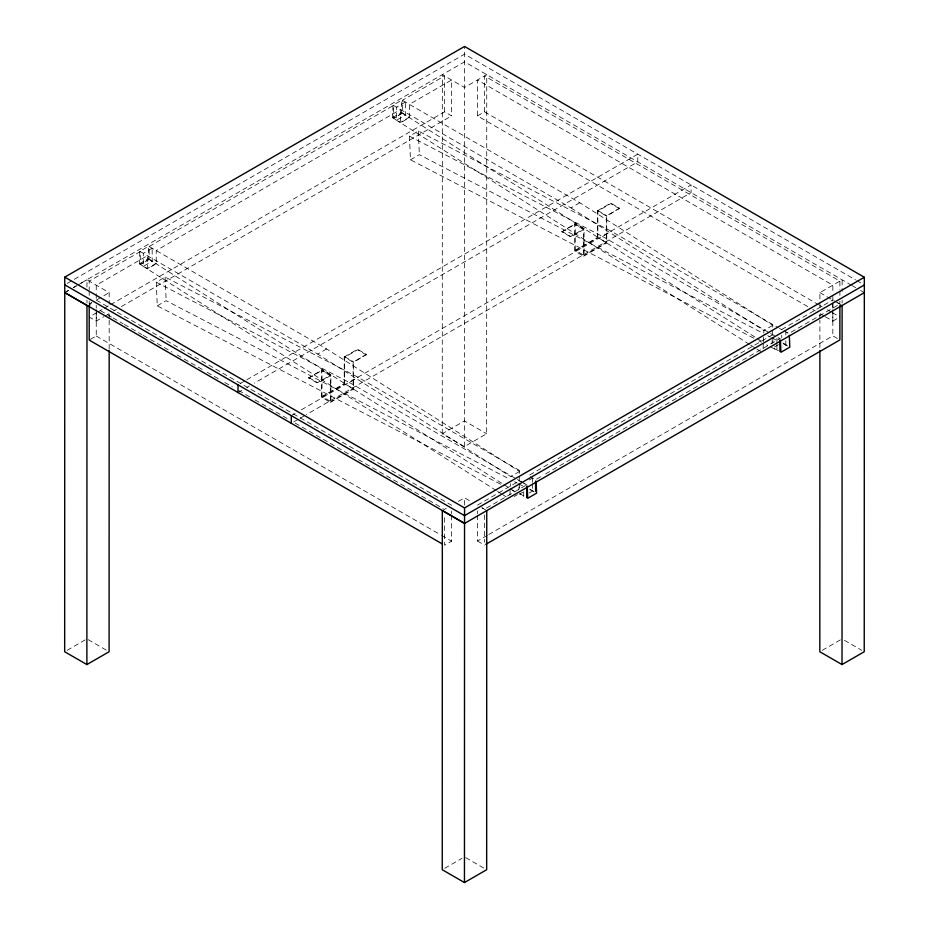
<?xml version="1.0" encoding="UTF-8"?>
<svg xmlns="http://www.w3.org/2000/svg" width="929" height="929" viewBox="0 0 929 929"><rect width="100%" height="100%" fill="white"/><g stroke="black" fill="none" stroke-linecap="round" stroke-linejoin="round"><path stroke-width="0.7" stroke-dasharray="4.64 3.48" d="M86.966 302.993L86.966 300.102M86.966 287.061L86.978 279.826L109.181 292.647L109.181 304.236M109.169 349.118L109.181 320.157M109.181 318.717L109.181 312.922M322.015 396.486L322.015 369.812L330.898 374.944L330.898 401.618L322.015 396.486L344.218 383.665L353.554 389.042L353.554 362.38L344.218 356.991L344.218 383.665M442.25 433.75L442.332 74.657L464.546 87.477L486.75 74.657L486.668 433.762L464.454 446.57L442.25 433.75L464.454 420.93L486.668 433.762M464.546 505.051L464.546 497.816L470.713 501.381M464.454 446.57L464.546 46.45M807.719 306.593L477.471 115.916L477.483 80.01L832.848 285.18L832.837 292.356M477.471 115.916L484.52 111.852L484.532 75.946L839.897 281.104L839.897 289.732M523.712 491.859L523.712 496.202L519.857 494.205M532.596 483.835L532.596 491.081L529.263 493.009M532.596 482.395L532.596 478.04L534.907 479.376M575.202 250.307L575.202 223.634L584.086 228.755L584.086 255.429L575.202 250.307L597.417 237.476L606.742 242.864L606.742 216.19L597.417 210.802L597.417 237.476M776.911 344.392L776.911 350.198L766.622 344.845M776.911 342.952L776.911 337.146L780.372 339.143M785.795 340.722L785.795 345.065L782.462 346.993M785.795 334.928L785.795 332.025L788.106 333.36M819.889 347.667L819.901 320.157M819.901 318.705L819.901 312.91M819.901 307.116L819.901 292.635L842.115 279.826L842.115 291.404M825.3 316.743L832.837 321.086L832.837 309.601M832.837 308.161L832.837 302.413M832.837 300.973L832.837 293.796M784.099 330.805L788.802 333.523L839.886 304.027L839.886 301.217M839.897 295.468L839.897 291.16M842.115 302.993L842.115 300.102M496.283 490.57L139.28 263.848L139.838 251.353L148.721 246.231L326.625 348.944L519.601 471.502L519.485 474.313M139.28 263.848L148.164 258.715L148.721 246.231M749.482 344.392L392.468 117.669L393.025 105.174L401.909 100.053L579.812 202.754L772.8 325.324L772.673 328.134M392.468 117.669L401.363 112.537L401.909 100.053M509.916 494.89L510.218 487.864M510.288 486.459L510.416 483.661M518.8 489.769L518.916 486.959M519.172 481.338L519.416 475.718M763.104 348.712L763.359 343.091M763.417 341.686L763.731 334.661M763.789 333.256L763.917 330.445L772.8 325.324M771.987 343.579L772.115 340.769M772.371 335.16L772.614 329.54M67.271 283.368L464.546 54.149L855.551 279.896M64.763 292.519L68.537 290.347M73.565 287.444L76.073 285.993M81.102 283.09L464.546 61.837L850.755 284.808M64.763 292.635L68.467 290.51M73.403 287.653L77.107 285.517M78.338 284.808L86.978 279.826M91.541 302.819L89.196 304.178L92.958 306.361M89.439 304.038L91.913 302.61M96.848 299.765L109.181 292.647M96.732 312.667L89.196 317.01L96.244 321.086L103.781 316.731M97.986 311.935L103.003 309.032M104.257 308.312L109.285 305.409M110.539 304.689L444.55 111.84L451.61 115.916L451.61 80.01L409.41 104.373L409.41 117.646L400.527 122.779L400.527 109.506L156.211 250.563L156.211 263.824L147.328 268.957L147.328 255.684L96.244 285.18L96.244 292.356M500.568 484.183L157.268 305.815L156.281 282.172L165.165 277.051L358.153 377.325L522.562 472.246M753.767 338.168L410.455 159.8L409.468 136.157L418.352 131.035L611.352 231.309L778.27 327.682M105.035 316.011L108.798 313.839M113.826 310.936L116.334 309.485M121.362 306.582L451.61 115.916M90.38 339.399L96.256 336.008L96.244 313.027M157.268 305.815L166.152 300.682L509.452 479.062M410.455 159.8L419.339 154.678L762.651 333.046M240.518 383.387L245.546 380.495M246.8 379.764L637.782 154.168L637.782 161.855L254.337 383.108M237.998 392.537L241.772 390.366M246.8 387.463L249.309 386.011M139.838 251.353L317.741 354.065L326.625 348.944M393.025 105.174L570.929 207.887L579.812 202.754M330.445 375.711L321.562 370.578L321.562 397.252L330.445 402.385L330.445 375.711L317.567 383.143L308.683 378.022L322.015 369.812M344.218 356.991L357.549 349.292L366.432 354.425L353.554 362.38M583.644 229.533L574.761 224.4L574.761 251.074L583.644 256.207L583.644 229.533L570.766 236.965L561.882 231.832L575.202 223.634M597.417 210.802L610.736 203.114L619.631 208.247L606.742 216.19M308.683 378.022L321.562 370.578M366.432 354.936L357.549 349.803L344.659 357.247L344.659 383.921L321.562 397.252M561.882 231.832L574.761 224.4M619.631 208.758L610.736 203.625L597.858 211.069L597.858 237.731L574.761 251.074M308.683 377.511L317.567 382.632L330.898 374.944M366.432 354.425L353.101 362.113L353.101 388.786L330.898 401.618M561.882 231.321L570.766 236.454L584.086 228.755M619.631 208.247L606.3 215.934L606.3 242.608L584.086 255.429M291.311 415.611L295.074 413.44M301.368 409.817L691.083 184.941L691.083 192.628L306.384 414.601M156.281 282.172L349.269 382.446L358.153 377.325M409.468 136.157L602.468 236.43L611.352 231.309M293.819 421.859L298.848 418.956M300.102 418.236L305.13 415.333M330.445 402.385L353.554 389.042M583.644 256.207L606.742 242.864M67.143 650.312L86.885 638.92M442.332 510.625L447.267 507.78M458.38 501.37L464.546 497.816M519.601 471.502L510.718 476.635L317.741 354.065M477.471 505.121L519.671 480.757M772.87 334.579L528.555 475.636L532.085 477.669M781.754 329.458L832.837 299.962M529.275 479.968L532.596 478.04M540.62 476.809L535.603 479.701L533.258 478.354M545.625 473.918L779.919 338.655L776.389 336.623M514.167 496.539L517.499 494.623M519.671 494.031L523.004 492.115M778.421 344.647L772.87 347.852L779.919 351.476M832.837 321.086L838.713 317.695M451.61 515.328L451.622 541.177L444.561 545.242L444.561 515.096M477.471 515.177L477.471 541.026L487.516 535.232M488.77 534.512L832.837 335.868L839.886 339.933M444.712 868.301L461.992 858.338M822.281 650.312L840.791 639.64M767.784 335.717L770.362 337.053M771.651 337.726L776.795 340.397M783.217 343.73L787.792 346.111M758.9 340.838L761.478 342.174M514.596 481.733L517.163 483.068M518.452 483.73L523.596 486.413M530.018 489.746L534.605 492.126M512.134 490.198L514.712 491.534M856.793 280.604L861.822 283.508M851.765 285.4L855.69 287.665M860.556 290.475L864.33 292.647M835.183 301.321L839.886 304.027M819.901 292.635L835.949 301.902M837.18 302.61L842.115 305.467M484.52 111.852L818.542 304.689M819.796 305.42L822.304 306.872M827.333 309.763L831.095 311.947M832.349 312.667L839.886 317.021M812.747 309.485L815.256 310.936M820.272 313.839L824.046 316.011M597.858 210.546L606.742 215.679M779.524 328.401L782.032 329.853M602.468 236.43L769.386 332.803M770.64 333.534L775.657 336.426M782.926 342.952L788.802 346.343M574.761 223.889L583.644 229.022M844.496 640.348L861.775 650.323M344.659 356.736L353.554 361.857M520.844 481.443L526.72 484.833L484.52 509.197L482.174 507.838M349.269 382.446L516.187 478.818M517.441 479.538L522.458 482.441M523.712 483.161L527.173 485.159M529.727 489.13L534.43 491.847M321.562 370.067L330.445 375.2M519.671 493.589L524.374 496.295M481.814 507.791L486.75 510.636M96.244 300.102L451.61 505.271M100.495 310.704L111.794 317.23M113.048 317.95L123.092 323.756M124.358 324.476L141.928 334.626M143.194 335.357L172.074 352.033M177.091 354.924L202.208 369.428M207.225 372.332L218.536 378.858M224.806 382.481L232.343 386.824M238.625 390.447L249.924 396.973M254.941 399.876L288.849 419.455M295.132 423.078L443.296 508.627M477.471 541.026L484.52 545.102M96.256 336.008L440.311 534.651M441.577 535.371L451.622 541.177M88.116 639.64L106.626 650.323M465.684 857.63L484.195 868.313M570.929 207.887L763.917 330.445M401.363 112.537L755.927 337.715M757.147 338.493L762.035 341.593M750.702 345.17L755.591 348.27M756.81 349.049L761.699 352.149M148.164 258.715L502.728 483.893M503.948 484.671L508.837 487.771M510.056 488.549L514.945 491.65M497.514 491.348L501.172 493.682M502.392 494.449L508.5 498.327M418.352 131.035L419.339 154.678M165.165 277.051L166.152 300.682M451.61 511.02L451.61 513.888M832.837 302.831L832.837 307.139M832.837 312.887L832.837 335.868M781.754 335.148L781.754 338.005M772.87 337.436L772.87 343.126M519.671 483.614L519.671 489.316M484.52 514.945L484.52 542.234M477.471 510.869L477.471 513.749M444.55 111.84L444.55 75.946L402.362 100.309L402.362 113.164L393.466 118.297L393.466 105.43L149.163 246.487L149.163 259.354L140.279 264.475L140.279 251.62L89.196 281.104L89.196 289.72M96.244 293.796L96.244 299.544M96.244 305.281L96.244 308.161M96.244 309.589L96.244 321.086M89.196 291.16L89.196 295.468M89.196 301.217L89.196 304.085M152.17 248.229L143.287 253.35L143.287 266.391L152.17 261.258L152.17 248.229M405.369 102.039L396.486 107.172L396.486 120.213L405.369 115.08L405.369 102.039M149.163 259.307L140.279 264.44L147.328 268.504L156.211 263.383L149.163 259.307M402.362 113.129L393.466 118.262L400.527 122.326L409.41 117.205L402.362 113.129"/><path stroke-width="1.39" d="M819.889 350.558L819.819 651.74L842.022 664.56L864.237 651.74L864.33 277.26L464.546 46.45L64.763 277.132L64.67 651.74L86.885 664.56L109.099 651.74L109.169 350.57M86.885 664.56L86.978 305.467L64.763 292.635M237.998 392.537L237.998 384.838M291.3 423.31L291.311 415.611M864.33 292.647L464.546 523.457L442.332 510.625L442.25 869.73L464.454 882.55L464.546 507.942L864.33 277.26M486.75 510.636L486.668 869.73L464.454 882.55M842.022 664.56L842.115 305.467M864.33 284.959L464.546 515.641L64.763 284.82M485.774 544.382L839.886 339.933L839.886 305.467M64.763 277.132L464.546 507.942M64.763 292.519L464.546 523.329M442.053 543.802L89.207 340.084L89.196 305.618M789.302 335.334L789.801 347.156L780.917 352.277L780.418 340.455M536.114 481.35L536.602 493.171L527.718 498.292L527.231 486.471M779.919 340.084L779.919 351.522M535.603 481.129L535.603 491.104M526.72 486.262L526.72 497.7"/></g></svg>
